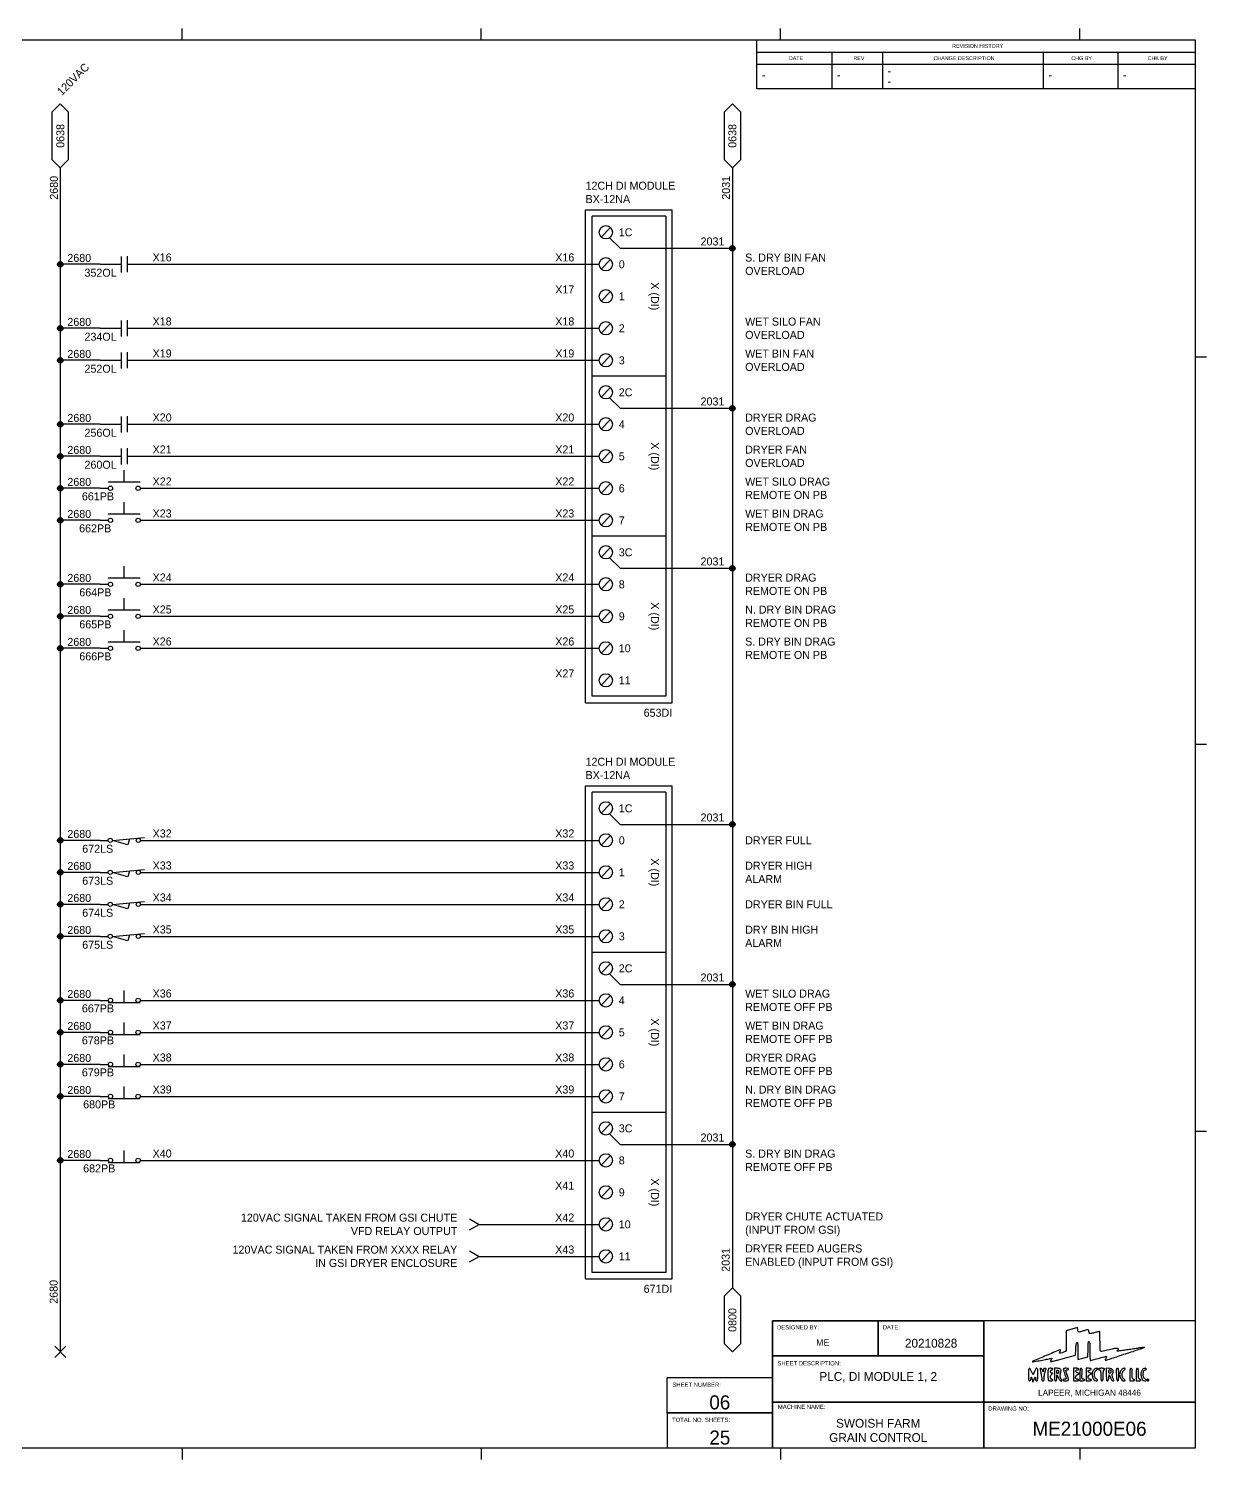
# Model space of a CAD drawing. Header units: inches. Extents: x -0.2 to 34.2, y -0.2 to 22.2.
# Drawn here: x 15.75 to 34.16, y -0.18 to 22.18 of the extents above; entities that cross this region are included whole.
import ezdxf
from ezdxf.enums import TextEntityAlignment as Align

# ---------------------------------------------------------------- set-up
doc = ezdxf.new("R2010")
doc.units = ezdxf.units.IN
doc.header["$MEASUREMENT"] = 0
for name, color, linetype in [('ATTRIBUTE', 3, 'Continuous'), ('ATTRIBUTES', 1, 'Continuous'), ('GRAPHIC', 2, 'Continuous'), ('TITLE BLOCK', 8, 'Continuous')]:
    doc.layers.add(name, color=color, linetype=linetype)
doc.styles.add('Text Style48', font='arial.ttf')
doc.styles.add('Title Block', font='arial.ttf')

# ---------------------------------------------------------------- blocks, each defined once
blk = doc.blocks.new('*U16')
for points in [[(32.054, -20.144), (31.965, -20.168), (31.965, -20.327), (31.965, -20.486), (31.923, -20.504, -0.011575), (31.883, -20.519, -0.123232), (31.867, -20.521, -0.429207), (31.861, -20.514, -0.075017), (31.868, -20.496, 0.016852), (31.873, -20.486, 0.025956), (31.876, -20.477, 0.023649), (31.878, -20.469, 0.279589), (31.877, -20.467, 0.284075), (31.868, -20.465, 0.000271), (31.655, -20.556, 0.000261), (31.442, -20.646, 0.53109), (31.441, -20.652, 0.246522), (31.448, -20.654, 0.00061), (31.546, -20.636, 0.004193), (31.64, -20.618, 0.007465), (31.717, -20.601, -0.015975), (31.734, -20.598, -0.282061), (31.739, -20.6, -0.273563), (31.739, -20.605, -0.015249), (31.732, -20.62, 0.017165), (31.727, -20.631, 0.026009), (31.723, -20.64, 0.023795), (31.721, -20.647, 0.264845), (31.722, -20.65, 0.252928), (31.726, -20.651, 0.000628), (31.781, -20.638, 0.003645), (31.845, -20.622, 0.002235), (31.919, -20.603), (32.112, -20.552), (32.115, -20.455, -0.010367), (32.118, -20.412, -0.026178), (32.122, -20.381, -0.031698), (32.127, -20.36, -0.239908), (32.134, -20.352, -0.419857), (32.142, -20.356, -0.045779), (32.146, -20.378, -0.024307), (32.149, -20.416, -0.005069), (32.15, -20.483), (32.15, -20.618), (32.226, -20.596), (32.303, -20.575), (32.307, -20.456, -0.006157), (32.312, -20.343, -0.658537), (32.322, -20.339, -0.186335), (32.333, -20.365, -0.005262), (32.334, -20.485, 0.005914), (32.335, -20.541, 0.009837), (32.337, -20.589, 0.003836), (32.34, -20.629, 0.391449), (32.343, -20.632, 0.061218), (32.35, -20.631, 0.00131), (32.382, -20.623, 0.002999), (32.42, -20.613, 0.002016), (32.463, -20.601, -0.003186), (32.559, -20.576, -0.067949), (32.588, -20.572, -0.478278), (32.595, -20.581, -0.088254), (32.586, -20.603, 0.012281), (32.576, -20.619, 0.091596), (32.573, -20.627, 0.398502), (32.575, -20.63, 0.138134), (32.581, -20.63, -0.003563), (32.594, -20.626, -0.00004), (32.681, -20.598, -0.000124), (32.78, -20.565, -0.000081), (32.896, -20.527, 0.001179), (33.01, -20.49, 0.001986), (33.105, -20.458, 0.000178), (33.19, -20.429, 0.555583), (33.19, -20.428, 0.236023), (33.187, -20.427, 0.000327), (33.126, -20.435, 0.002563), (33.057, -20.446, 0.001565), (32.976, -20.459, -0.003318), (32.894, -20.471, -0.005578), (32.826, -20.48, -0.001265), (32.767, -20.488, -0.449485), (32.764, -20.485, -0.11724), (32.765, -20.481, -0.028143), (32.768, -20.475, -0.027379), (32.773, -20.469, -0.024139), (32.779, -20.463, 0.467866), (32.777, -20.449, 0.180834), (32.756, -20.443, 0.025752), (32.684, -20.455, 0.002782), (32.521, -20.491, -0.190393), (32.506, -20.489, -0.219476), (32.497, -20.476, -0.042404), (32.494, -20.444, -0.002122), (32.494, -20.337, 0.001799), (32.493, -20.276, 0.003005), (32.493, -20.224, 0.000364), (32.492, -20.179, 0.422075), (32.491, -20.178, 0.051145), (32.488, -20.178, 0.000352), (32.469, -20.183, 0.00137), (32.446, -20.189, 0.000875), (32.42, -20.196, -0.007336), (32.36, -20.211, -0.089549), (32.337, -20.212, -0.269745), (32.326, -20.204, -0.098452), (32.322, -20.184, 0.096414), (32.318, -20.163, 0.269666), (32.307, -20.155, 0.097854), (32.284, -20.156, 0.009273), (32.231, -20.171, -0.006091), (32.178, -20.187, -0.11754), (32.161, -20.187, -0.279731), (32.152, -20.179, -0.043108), (32.147, -20.155), (32.144, -20.12)], [(31.376, -20.853, 0.007316), (31.376, -20.903, 0.03703), (31.379, -20.931, 0.08138), (31.385, -20.946, 0.273713), (31.393, -20.951, 0.168316), (31.4, -20.949, 0.08124), (31.407, -20.942, 0.064959), (31.412, -20.931, 0.046944), (31.415, -20.918, -0.004779), (31.419, -20.895, -0.516008), (31.421, -20.894, -0.198593), (31.424, -20.897, -0.002061), (31.433, -20.927), (31.446, -20.97), (31.465, -20.927, -0.002235), (31.478, -20.897, -0.18041), (31.482, -20.894, -0.528171), (31.484, -20.895, -0.006158), (31.485, -20.918, 0.041084), (31.487, -20.932, 0.082191), (31.491, -20.943, 0.115162), (31.497, -20.949, 0.148642), (31.505, -20.951, 0.258593), (31.514, -20.946, 0.093584), (31.519, -20.932, 0.039364), (31.522, -20.905, 0.006994), (31.523, -20.853, 0.013793), (31.521, -20.779, 0.202366), (31.51, -20.756, 0.473475), (31.494, -20.759, 0.029852), (31.47, -20.807), (31.448, -20.859), (31.425, -20.807, 0.025807), (31.401, -20.761, 0.482182), (31.387, -20.759, 0.196031), (31.377, -20.78, 0.011101)], [(31.567, -20.819, -0.011228), (31.574, -20.847, -0.010219), (31.579, -20.875, -0.010287), (31.583, -20.9, -0.032245), (31.584, -20.918, 0.039687), (31.586, -20.932, 0.085127), (31.589, -20.943, 0.122098), (31.595, -20.949, 0.146572), (31.603, -20.951, 0.173501), (31.611, -20.948, 0.129272), (31.617, -20.94, 0.071071), (31.62, -20.926, 0.021401), (31.621, -20.904, -0.029143), (31.623, -20.882, -0.015863), (31.627, -20.855, -0.015759), (31.632, -20.828, -0.024047), (31.639, -20.806, 0.006971), (31.65, -20.774, 0.108397), (31.651, -20.762, 0.306008), (31.646, -20.757, 0.065683), (31.633, -20.755, 0.079521), (31.622, -20.757, 0.130985), (31.615, -20.762, 0.118265), (31.61, -20.77, 0.05793), (31.608, -20.783), (31.607, -20.81), (31.594, -20.783, 0.041935), (31.588, -20.772, 0.047128), (31.58, -20.763, 0.052891), (31.572, -20.757, 0.139403), (31.565, -20.755, 0.270303), (31.559, -20.759, 0.136249), (31.557, -20.768, 0.049563), (31.559, -20.786, 0.008812)], [(31.681, -20.795, 0.020019), (31.679, -20.815, 0.008766), (31.679, -20.841, 0.008659), (31.679, -20.868, 0.011456), (31.681, -20.894, 0.012553), (31.684, -20.929, 0.119947), (31.69, -20.943, 0.198295), (31.7, -20.95, 0.045204), (31.721, -20.951, 0.032751), (31.735, -20.951, 0.050337), (31.746, -20.948, 0.065043), (31.754, -20.944, 0.249719), (31.757, -20.939, 0.148195), (31.755, -20.934, 0.098894), (31.751, -20.93, 0.082425), (31.745, -20.928, 0.064853), (31.738, -20.927, -0.299278), (31.724, -20.918, -0.111821), (31.72, -20.894, -0.087579), (31.726, -20.866, -0.134363), (31.741, -20.846, 0.005777), (31.755, -20.835, 0.22845), (31.757, -20.832, 0.395521), (31.755, -20.83, 0.011517), (31.741, -20.829, -0.224035), (31.726, -20.822, -0.153467), (31.72, -20.804, -0.166632), (31.724, -20.787, -0.247969), (31.738, -20.779, 0.064853), (31.745, -20.779, 0.082425), (31.751, -20.776, 0.098894), (31.755, -20.772, 0.148195), (31.757, -20.767, 0.249255), (31.754, -20.762, 0.065248), (31.746, -20.758, 0.050468), (31.735, -20.756, 0.032852), (31.721, -20.755, 0.039619), (31.701, -20.756, 0.15851), (31.691, -20.762, 0.139501), (31.685, -20.773, 0.028245)], [(31.781, -20.853, 0.006994), (31.782, -20.905, 0.039364), (31.785, -20.932, 0.093584), (31.79, -20.946, 0.258593), (31.8, -20.951, 0.171382), (31.808, -20.949, 0.12597), (31.814, -20.941, 0.071752), (31.817, -20.927, 0.023085), (31.819, -20.905), (31.819, -20.859), (31.843, -20.905, 0.029092), (31.854, -20.923, 0.036571), (31.866, -20.938, 0.03977), (31.877, -20.948, 0.167418), (31.886, -20.951, 0.107056), (31.895, -20.95, 0.307114), (31.898, -20.945, 0.098199), (31.895, -20.935, 0.009507), (31.884, -20.912, -0.028488), (31.874, -20.89, -0.074064), (31.87, -20.872, -0.074591), (31.872, -20.855, -0.029202), (31.879, -20.832, 0.067378), (31.886, -20.797, 0.179306), (31.879, -20.774, 0.173835), (31.859, -20.759, 0.062714), (31.823, -20.755), (31.781, -20.755)], [(31.849, -20.81, -0.063462), (31.848, -20.819, -0.063483), (31.844, -20.828, -0.069477), (31.839, -20.834, -0.116646), (31.833, -20.838, -0.186684), (31.827, -20.838, -0.16323), (31.822, -20.833, -0.092267), (31.819, -20.824, -0.034783), (31.818, -20.81, -0.034783), (31.819, -20.797, -0.092267), (31.822, -20.787, -0.16323), (31.827, -20.783, -0.186684), (31.833, -20.783, -0.116646), (31.839, -20.786, -0.069477), (31.844, -20.793, -0.063483), (31.848, -20.801, -0.063462)], [(31.924, -20.764, 0.185345), (31.923, -20.771, 0.012116), (31.927, -20.791, 0.016298), (31.933, -20.814, 0.011366), (31.942, -20.841, -0.004936), (31.961, -20.896, -0.082876), (31.964, -20.915, -0.305016), (31.958, -20.924, -0.093948), (31.941, -20.927, 0.048028), (31.931, -20.928, 0.068025), (31.923, -20.93, 0.088204), (31.918, -20.934, 0.191087), (31.916, -20.939, 0.277684), (31.919, -20.944, 0.052312), (31.929, -20.948, 0.042582), (31.943, -20.951, 0.027026), (31.959, -20.951, 0.060806), (31.989, -20.948, 0.293992), (32, -20.936, 0.120504), (31.999, -20.912, 0.008947), (31.978, -20.849, -0.003873), (31.963, -20.803, -0.079133), (31.961, -20.788, -0.31512), (31.965, -20.782, -0.087652), (31.978, -20.779, 0.04941), (31.988, -20.779, 0.069405), (31.995, -20.776, 0.089576), (32, -20.772, 0.186826), (32.002, -20.767, 0.359992), (31.995, -20.758, 0.038107), (31.966, -20.755, 0.037892), (31.937, -20.756, 0.229395)], [(32.082, -20.853), (32.082, -20.951), (32.122, -20.951, 0.029145), (32.137, -20.951, 0.045523), (32.15, -20.948, 0.057272), (32.159, -20.944, 0.26699), (32.162, -20.939, 0.191087), (32.16, -20.934, 0.088204), (32.155, -20.93, 0.068025), (32.147, -20.928, 0.048028), (32.137, -20.927, -0.22988), (32.119, -20.918, -0.177271), (32.112, -20.897, -0.131929), (32.12, -20.87, -0.130712), (32.14, -20.852), (32.167, -20.837), (32.14, -20.827, -0.104724), (32.121, -20.815, -0.188258), (32.113, -20.799, -0.257133), (32.12, -20.785, -0.155961), (32.137, -20.779, 0.048028), (32.147, -20.779, 0.068025), (32.155, -20.776, 0.088204), (32.16, -20.772, 0.191087), (32.162, -20.767, 0.266956), (32.159, -20.762, 0.057262), (32.15, -20.758, 0.04552), (32.137, -20.756, 0.029145), (32.122, -20.755), (32.082, -20.755)], [(32.18, -20.853), (32.18, -20.951), (32.213, -20.951, 0.034237), (32.227, -20.951, 0.039166), (32.239, -20.948, 0.042873), (32.249, -20.944, 0.138974), (32.254, -20.939, 0.21303), (32.255, -20.935, 0.177792), (32.252, -20.93, 0.099774), (32.245, -20.928, 0.045834), (32.235, -20.927, -0.117317), (32.221, -20.923, -0.215978), (32.214, -20.914, -0.069512), (32.211, -20.894, -0.005651), (32.213, -20.841, 0.00763), (32.215, -20.795, 0.04558), (32.213, -20.772, 0.116497), (32.208, -20.759, 0.240237), (32.199, -20.755, 0.258373), (32.19, -20.76, 0.093426), (32.184, -20.774, 0.039346), (32.181, -20.802, 0.006998)], [(32.279, -20.853), (32.279, -20.951), (32.319, -20.951, 0.029145), (32.334, -20.951, 0.045523), (32.347, -20.948, 0.057272), (32.356, -20.944, 0.26699), (32.359, -20.939, 0.191087), (32.357, -20.934, 0.088204), (32.351, -20.93, 0.068025), (32.343, -20.928, 0.048028), (32.334, -20.927, -0.22988), (32.316, -20.918, -0.177271), (32.309, -20.897, -0.131929), (32.317, -20.87, -0.130712), (32.337, -20.852), (32.364, -20.837), (32.337, -20.827, -0.073774), (32.317, -20.817, -0.21909), (32.31, -20.804, -0.256412), (32.316, -20.791, -0.092814), (32.334, -20.783, 0.062734), (32.355, -20.775, 0.412254), (32.357, -20.765, 0.231771), (32.346, -20.757, 0.040045), (32.319, -20.755), (32.279, -20.755)], [(32.395, -20.779, 0.157965), (32.373, -20.824, 0.093693), (32.375, -20.883, 0.104867), (32.397, -20.933, 0.238867), (32.433, -20.951, 0.067597), (32.45, -20.949, 0.342889), (32.456, -20.942, 0.213846), (32.451, -20.931, 0.037361), (32.432, -20.917, -0.080305), (32.421, -20.907, -0.081907), (32.413, -20.894, -0.063489), (32.409, -20.877, -0.027883), (32.408, -20.853, -0.027883), (32.409, -20.829, -0.063489), (32.413, -20.812, -0.081907), (32.421, -20.799, -0.080305), (32.432, -20.789, 0.025323), (32.442, -20.782, 0.03201), (32.45, -20.775, 0.033519), (32.455, -20.769, 0.163755), (32.457, -20.764, 0.339728), (32.451, -20.756, 0.126675), (32.435, -20.756, 0.075222), (32.414, -20.765, 0.060543)], [(32.469, -20.767, 0.148195), (32.471, -20.772, 0.098894), (32.475, -20.776, 0.082425), (32.481, -20.779, 0.064853), (32.488, -20.779, -0.241448), (32.497, -20.784, -0.103378), (32.502, -20.797, -0.044348), (32.505, -20.821, -0.008455), (32.506, -20.865, 0.008455), (32.507, -20.91, 0.044348), (32.51, -20.934, 0.103378), (32.515, -20.947, 0.241448), (32.524, -20.951, 0.241448), (32.533, -20.947, 0.103378), (32.539, -20.934, 0.044348), (32.542, -20.91, 0.008455), (32.543, -20.865, -0.01259), (32.544, -20.832, -0.022889), (32.546, -20.804, -0.020168), (32.55, -20.783, -0.350432), (32.555, -20.779, 0.099038), (32.56, -20.779, 0.097945), (32.564, -20.776, 0.097945), (32.566, -20.772, 0.099038), (32.567, -20.767, 0.295869), (32.564, -20.762, 0.04382), (32.553, -20.758, 0.037669), (32.537, -20.756, 0.023598), (32.518, -20.755, 0.023598), (32.499, -20.756, 0.037669), (32.484, -20.758, 0.04382), (32.472, -20.762, 0.295869)], [(32.592, -20.852, 0.00721), (32.593, -20.903, 0.036993), (32.596, -20.931, 0.081942), (32.601, -20.946, 0.273266), (32.61, -20.951, 0.189289), (32.618, -20.948, 0.095755), (32.624, -20.94, 0.061849), (32.629, -20.925, 0.026537), (32.631, -20.905), (32.635, -20.859), (32.659, -20.905, 0.032145), (32.682, -20.944, 0.245611), (32.7, -20.953, 0.484084), (32.708, -20.943, 0.042423), (32.696, -20.906, -0.020374), (32.687, -20.881, -0.065919), (32.684, -20.863, -0.085082), (32.685, -20.848, -0.050766), (32.692, -20.831, 0.105404), (32.7, -20.803, 0.180604), (32.694, -20.781, 0.147367), (32.672, -20.765, 0.064415), (32.637, -20.757), (32.592, -20.753)], [(32.664, -20.807, -0.041303), (32.661, -20.818, -0.056112), (32.657, -20.827, -0.069458), (32.652, -20.833, -0.193098), (32.647, -20.835, -0.193098), (32.642, -20.833, -0.069458), (32.637, -20.827, -0.056112), (32.633, -20.818, -0.041303), (32.631, -20.807, -0.04615), (32.63, -20.795, -0.12236), (32.633, -20.786, -0.161672), (32.639, -20.781, -0.100145), (32.647, -20.779, -0.100145), (32.656, -20.781, -0.161672), (32.662, -20.786, -0.12236), (32.664, -20.795, -0.04615)], [(32.75, -20.853, 0.008462), (32.752, -20.9, 0.032832), (32.756, -20.929, 0.057973), (32.762, -20.946, 0.291159), (32.77, -20.951, 0.293716), (32.778, -20.946, 0.065472), (32.783, -20.93, 0.03385), (32.786, -20.902, 0.007802), (32.787, -20.853, 0.006304), (32.786, -20.799, 0.045192), (32.783, -20.773, 0.124489), (32.777, -20.76, 0.220503), (32.766, -20.755, 0.218721), (32.756, -20.76, 0.136927), (32.75, -20.772, 0.046094), (32.748, -20.798, 0.005761)], [(32.843, -20.764, 0.094659), (32.828, -20.779, 0.041125), (32.814, -20.803, 0.040818), (32.804, -20.829, 0.069353), (32.801, -20.853, 0.081353), (32.806, -20.885, 0.058894), (32.822, -20.918, 0.062991), (32.842, -20.943, 0.192104), (32.863, -20.951, 0.039041), (32.881, -20.95, 0.371636), (32.885, -20.945, 0.182794), (32.882, -20.935, 0.013412), (32.862, -20.915, -0.061571), (32.853, -20.902, -0.039751), (32.845, -20.886, -0.039427), (32.84, -20.869, -0.055778), (32.838, -20.853, -0.055778), (32.84, -20.837, -0.039427), (32.845, -20.82, -0.039751), (32.853, -20.804, -0.061571), (32.862, -20.792, 0.01161), (32.872, -20.782, 0.016057), (32.88, -20.773, 0.012597), (32.886, -20.765, 0.157369), (32.887, -20.761, 0.356709), (32.883, -20.756, 0.068557), (32.871, -20.755, 0.056583), (32.855, -20.758, 0.072396)], [(32.961, -20.853), (32.961, -20.951), (32.997, -20.951, 0.031626), (33.012, -20.951, 0.048861), (33.023, -20.948, 0.06271), (33.032, -20.944, 0.254951), (33.034, -20.939, 0.148195), (33.033, -20.934, 0.098894), (33.029, -20.93, 0.082425), (33.023, -20.928, 0.064853), (33.016, -20.927, -0.241448), (33.007, -20.922, -0.103378), (33.001, -20.909, -0.044348), (32.998, -20.885, -0.008455), (32.997, -20.841, 0.008455), (32.997, -20.796, 0.044348), (32.994, -20.772, 0.103378), (32.988, -20.76, 0.241448), (32.979, -20.755, 0.258593), (32.97, -20.76, 0.093584), (32.964, -20.774, 0.039364), (32.961, -20.802, 0.006994)], [(33.059, -20.853), (33.059, -20.951), (33.096, -20.951, 0.031626), (33.11, -20.951, 0.048861), (33.122, -20.948, 0.06271), (33.13, -20.944, 0.254951), (33.133, -20.939, 0.148195), (33.131, -20.934, 0.098894), (33.127, -20.93, 0.082425), (33.121, -20.928, 0.064853), (33.114, -20.927, -0.241448), (33.105, -20.922, -0.103378), (33.099, -20.909, -0.044348), (33.096, -20.885, -0.008455), (33.096, -20.841, 0.008455), (33.095, -20.796, 0.044348), (33.092, -20.772, 0.103378), (33.086, -20.76, 0.241448), (33.077, -20.755, 0.258593), (33.068, -20.76, 0.093584), (33.063, -20.774, 0.039364), (33.06, -20.802, 0.006994)], [(33.152, -20.782, 0.126643), (33.134, -20.83, 0.08921), (33.138, -20.888, 0.103093), (33.16, -20.935, 0.231798), (33.195, -20.951, 0.067597), (33.212, -20.949, 0.342889), (33.218, -20.942, 0.213846), (33.213, -20.931, 0.037361), (33.194, -20.917, -0.194574), (33.173, -20.889, -0.074599), (33.169, -20.84, -0.083057), (33.179, -20.795, -0.305325), (33.201, -20.779, 0.070083), (33.208, -20.779, 0.085896), (33.214, -20.776, 0.100138), (33.217, -20.772, 0.138107), (33.219, -20.767, 0.324907), (33.211, -20.757, 0.134586), (33.192, -20.756, 0.087499), (33.169, -20.765, 0.097748)], [(33.231, -20.939, 0.099038), (33.232, -20.944, 0.097945), (33.234, -20.948, 0.097945), (33.238, -20.951, 0.099038), (33.243, -20.951, 0.099038), (33.248, -20.951, 0.097945), (33.252, -20.948, 0.097945), (33.255, -20.944, 0.099038), (33.255, -20.939, 0.099038), (33.255, -20.934, 0.097945), (33.252, -20.93, 0.097945), (33.248, -20.928, 0.099038), (33.243, -20.927, 0.099038), (33.238, -20.928, 0.097945), (33.234, -20.93, 0.097945), (33.232, -20.934, 0.099038)]]:
    blk.add_lwpolyline(points, format="xyb", close=True)
at = {"layer": 'TITLE BLOCK'}
for p, q in [((0, 0), (33.98, 0)), ((18.152, 0), (18.152, 0.176)), ((22.827, 0), (22.827, 0.176)), ((27.131, -0.763), (27.131, 0)), ((27.503, 0), (27.503, 0.176)), ((32.178, 0), (32.178, 0.176)), ((33.98, 0), (33.98, -22.002)), ((27.131, -0.19), (28.303, -0.19)), ((27.136, 0), (33.98, 0)), ((28.303, -0.19), (28.303, -0.38)), ((28.303, -0.19), (29.095, -0.19)), ((28.303, -0.19), (28.303, -0.38)), ((29.095, -0.19), (29.095, -0.38)), ((29.095, -0.19), (31.608, -0.19)), ((29.095, -0.19), (29.095, -0.38)), ((31.608, -0.19), (31.608, -0.38)), ((31.608, -0.19), (32.77, -0.19)), ((31.608, -0.19), (31.608, -0.38)), ((32.77, -0.19), (32.77, -0.38)), ((32.77, -0.19), (33.98, -0.19)), ((32.77, -0.19), (32.77, -0.38)), ((33.98, 0), (33.98, -0.763)), ((27.131, -0.38), (28.303, -0.38)), ((28.303, -0.38), (28.303, -0.763)), ((28.303, -0.38), (29.095, -0.38)), ((28.303, -0.38), (28.303, -0.763)), ((29.095, -0.38), (29.095, -0.763)), ((29.095, -0.38), (31.608, -0.38)), ((29.095, -0.38), (29.095, -0.763)), ((31.608, -0.38), (31.608, -0.763)), ((31.608, -0.38), (32.77, -0.38)), ((31.608, -0.38), (31.608, -0.763)), ((32.77, -0.38), (32.77, -0.763)), ((32.77, -0.38), (33.98, -0.38)), ((32.77, -0.38), (32.77, -0.763)), ((33.98, -0.763), (27.131, -0.763)), ((33.98, -4.951), (34.156, -4.951)), ((33.98, -11.001), (34.156, -11.001)), ((33.98, -17.052), (34.156, -17.052)), ((33.98, -20.012), (30.68, -20.012)), ((27.379, -20.902), (25.729, -20.902)), ((25.729, -21.452), (25.729, -20.902)), ((25.729, -21.452), (25.729, -22.002)), ((33.98, -22.002), (0, -22.002)), ((18.152, -22.002), (18.152, -22.178)), ((22.827, -22.002), (22.827, -22.178)), ((27.503, -22.002), (27.503, -22.178)), ((32.178, -22.002), (32.178, -22.178))]:
    blk.add_line(p, q, dxfattribs=at)
at = {"layer": 'TITLE BLOCK', "linetype": 'Continuous', "lineweight": 35}
for p, q in [((27.379, -22.002), (27.379, -20.012)), ((27.379, -20.012), (30.68, -20.012)), ((29.029, -20.012), (29.029, -20.562)), ((30.68, -22.002), (30.68, -20.012)), ((27.379, -20.562), (30.68, -20.562)), ((25.729, -21.452), (27.379, -21.452)), ((27.379, -21.282), (30.68, -21.282)), ((30.68, -21.282), (33.98, -21.282))]:
    blk.add_line(p, q, dxfattribs=at)
blk.add_text('LAPEER, MICHIGAN 48446', height=0.09563).set_placement((32.33, -21.136), align=Align.MIDDLE_CENTER)
at = {"layer": 'ATTRIBUTE'}
for p in [(27.212, -0.61), (28.384, -0.61), (29.176, -0.546), (29.176, -0.71), (31.689, -0.61), (32.851, -0.61)]:
    blk.add_text('-', height=0.125, dxfattribs=at).set_placement(p)
blk.add_text('ME', height=0.1031, dxfattribs=at).set_placement((28.162, -20.352), align=Align.MIDDLE_CENTER)
for tag, height, p in [('DESDATE', 0.138, (29.855, -20.363)), ('DESCRIPTION1', 0.138, (29.029, -20.894)), ('SHEET', 0.22, (26.554, -21.287)), ('DESCRIPTION2', 0.138, (29.029, -21.117)), ('MACHNAME1', 0.138, (29.029, -21.614)), ('DRAWINGNUM', 0.22, (32.33, -21.7)), ('MACHNAME2', 0.138, (29.029, -21.837))]:
    blk.add_attdef(tag, text='', height=height, dxfattribs=at).set_placement(p, align=Align.MIDDLE)
blk.add_attdef('TOTAL', text='', height=0.22, dxfattribs=at).set_placement((26.554, -21.837), align=Align.MIDDLE_CENTER)
at = {"layer": 'TITLE BLOCK'}
for s, insert, char_height, attachment_point, style in [('REVISION HISTORY', (30.185, -0.126), 0.06, 7, 'Text Style48'), ('DATE', (27.632, -0.315), 0.06, 7, 'Text Style48'), ('REV', (28.641, -0.315), 0.06, 7, 'Text Style48'), ('CHANGE DESCRIPTION', (29.892, -0.316), 0.06, 7, 'Text Style48'), ('CHG BY', (32.046, -0.316), 0.06, 7, 'Text Style48'), ('CHK BY', (33.237, -0.316), 0.06, 7, 'Text Style48'), ('DESIGNED BY:', (27.448, -20.081), 0.06601, 1, 'Title Block'), ('DATE:', (29.098, -20.081), 0.066, 1, 'Title Block'), ('SHEET DESCRIPTION:', (27.454, -20.643), 0.06601, 1, 'Title Block'), ('SHEET NUMBER:', (25.813, -20.978), 0.06601, 1, 'Title Block'), ('MACHINE NAME:', (27.461, -21.324), 0.06601, 1, 'Title Block'), ('TOTAL NO. SHEETS:', (25.808, -21.528), 0.06601, 1, 'Title Block')]:
    blk.add_mtext(s, dxfattribs=dict(at, insert=insert, char_height=char_height, attachment_point=attachment_point, style=style))
at = {"layer": 'TITLE BLOCK', "insert": (30.748, -21.351), "char_height": 0.06601, "width": 0.63532, "attachment_point": 1, "style": 'Title Block'}
blk.add_mtext('DRAWING NO:', dxfattribs=at)
blk = doc.blocks.new('New Hex Ref')
at = {"color": 4}
for p, q in [((0, 0), (0.125, 0.125)), ((0.125, -0.125), (0, 0)), ((0.125, 0.125), (0.875, 0.125)), ((0.875, 0.125), (1, 0)), ((1, 0), (0.875, -0.125)), ((0.875, -0.125), (0.125, -0.125))]:
    blk.add_line(p, q, dxfattribs=at)
blk.add_attdef('LNXXXX', text='', height=0.125, dxfattribs=at).set_placement((0.5, 0), align=Align.MIDDLE_CENTER)
blk = doc.blocks.new('DI_MODULE_BX-12NA')
at = {"color": 2}
for p, q in [((-0.213, 0.351), (1.14, 0.351)), ((-0.213, -7.351), (-0.213, 0.351)), ((-0.111, -2.25), (-0.111, 0.25)), ((1.039, 0.25), (-0.111, 0.25)), ((1.039, 0.25), (1.039, -2.25)), ((1.141, -7.351), (1.14, 0.351)), ((1.039, -2.25), (-0.111, -2.25)), ((-0.111, -4.75), (-0.111, -2.25)), ((1.039, -2.25), (1.039, -4.75)), ((1.039, -4.75), (-0.111, -4.75)), ((-0.111, -7.25), (-0.111, -4.75)), ((1.039, -4.75), (1.039, -7.25)), ((-0.213, -7.351), (1.141, -7.351)), ((1.039, -7.25), (-0.111, -7.25))]:
    blk.add_line(p, q, dxfattribs=at)
at = {"layer": 'GRAPHIC'}
for p, q in [((0.178, 0.074), (0.03, -0.074)), ((0.178, -0.426), (0.03, -0.574)), ((0.178, -0.926), (0.03, -1.074)), ((0.178, -1.426), (0.03, -1.574)), ((0.178, -1.926), (0.03, -2.074)), ((0.178, -2.426), (0.03, -2.574)), ((0.178, -2.926), (0.03, -3.074)), ((0.178, -3.426), (0.03, -3.574)), ((0.178, -3.926), (0.03, -4.074)), ((0.178, -4.426), (0.03, -4.574)), ((0.178, -4.926), (0.03, -5.074)), ((0.178, -5.426), (0.03, -5.574)), ((0.178, -5.926), (0.03, -6.074)), ((0.178, -6.426), (0.03, -6.574)), ((0.178, -6.926), (0.03, -7.074))]:
    blk.add_line(p, q, dxfattribs=at)
for centre in [(0.104, 0), (0.104, -0.5), (0.104, -1), (0.104, -1.5), (0.104, -2), (0.104, -2.5), (0.104, -3), (0.104, -3.5), (0.104, -4), (0.104, -4.5), (0.104, -5), (0.104, -5.5), (0.104, -6), (0.104, -6.5), (0.104, -7)]:
    blk.add_circle(centre, 0.104, dxfattribs=at)
at = {"color": 1, "insert": (-0.213, 0.457), "char_height": 0.125, "width": 1.90424, "attachment_point": 7}
blk.add_mtext('12CH DI MODULE\\PBX-12NA', dxfattribs=at)
at = {"color": 1}
blk.add_attdef('REF', text='', height=0.125, dxfattribs=at).set_placement((1.141, -7.507), align=Align.MIDDLE_RIGHT)
at = {"layer": 'ATTRIBUTES'}
for s, p in [('1C', (0.306, 0)), ('0', (0.306, -0.5)), ('1', (0.306, -1)), ('2', (0.306, -1.5)), ('3', (0.306, -2)), ('2C', (0.306, -2.5)), ('4', (0.306, -3)), ('5', (0.306, -3.5)), ('6', (0.306, -4)), ('7', (0.306, -4.5)), ('3C', (0.306, -5)), ('8', (0.306, -5.5)), ('9', (0.306, -6)), ('10', (0.306, -6.5)), ('11', (0.306, -7))]:
    blk.add_text(s, height=0.125, dxfattribs=at).set_placement(p, align=Align.MIDDLE_LEFT)
for p in [(0.87, -1), (0.87, -3.5), (0.87, -6)]:
    blk.add_text('X (DI)', height=0.125, rotation=270, dxfattribs=at).set_placement(p, align=Align.MIDDLE_CENTER)
blk = doc.blocks.new('WIRE NODE')
h = blk.add_hatch(color=256)
edge = h.paths.add_edge_path()
edge.add_arc((0, 0), 0.0428, 0, 360)
blk.add_circle((0, 0), 0.0428)
blk = doc.blocks.new('*U32')
at = {"layer": 'GRAPHIC'}
for p, q in [((0, 0), (0.326, 0)), ((0.326, 0.124), (0.326, -0.126)), ((0.42, 0.125), (0.42, -0.125)), ((0.42, 0), (0.75, 0))]:
    blk.add_line(p, q, dxfattribs=at)
at = {"layer": 'ATTRIBUTES'}
for tag, p in [('PIN1', (0.091, 0.017)), ('PIN2', (0.45, 0.017))]:
    blk.add_attdef(tag, p, '', height=0.125, dxfattribs=at)
blk.add_attdef('DESCRIPTOR', text='', height=0.125, dxfattribs=at).set_placement((0.255, -0.194), align=Align.RIGHT)
blk = doc.blocks.new('*U35')
at = {"layer": 'GRAPHIC'}
for p, q in [((0, 0), (0.123, 0)), ((0.19, 0), (0.689, 0.042)), ((0.431, -0.069), (0.19, 0)), ((0.458, 0.022), (0.431, -0.069)), ((0.627, 0), (0.75, 0))]:
    blk.add_line(p, q, dxfattribs=at)
for centre in [(0.156, 0), (0.594, 0)]:
    blk.add_circle(centre, 0.0336, dxfattribs=at)
at = {"color": 1}
blk.add_attdef('DEVICE_NUMBER', text='', height=0.125, dxfattribs=at).set_placement((0.201, -0.194), align=Align.RIGHT)
blk = doc.blocks.new('*U41')
at = {"layer": 'GRAPHIC'}
for p, q in [((0.375, 0.097), (0.375, 0.283)), ((0, 0), (0.125, 0)), ((0.625, 0.097), (0.125, 0.097)), ((0.625, 0), (0.75, 0))]:
    blk.add_line(p, q, dxfattribs=at)
for centre in [(0.159, 0), (0.591, 0)]:
    blk.add_circle(centre, 0.0336, dxfattribs=at)
at = {"layer": 'ATTRIBUTES'}
for tag, p in [('DESC1', (0.563, 0.437)), ('DESC2', (0.563, 0.261)), ('REF', (0.675, -0.188))]:
    blk.add_attdef(tag, p, '', height=0.125, dxfattribs=at)
blk = doc.blocks.new('*U39')
at = {"layer": 'GRAPHIC'}
for p, q in [((0, 0), (0.125, 0)), ((0.375, -0.034), (0.375, 0.156)), ((0.625, 0), (0.75, 0)), ((0.125, -0.034), (0.625, -0.034))]:
    blk.add_line(p, q, dxfattribs=at)
for centre in [(0.159, 0), (0.591, 0)]:
    blk.add_circle(centre, 0.0336, dxfattribs=at)

msp = doc.modelspace()

# ---------------------------------------------------------------- linework, layer by layer
for p, q in [((16.25, 20.002), (16.25, 1.502)), ((26.75, 20.002), (26.75, 2.502)), ((24.831, 18.909), (24.998, 18.746)), ((24.998, 18.746), (26.75, 18.746)), ((16.875, 18.496), (16.25, 18.496)), ((17.625, 18.496), (24.669, 18.496)), ((16.875, 17.496), (16.25, 17.496)), ((17.625, 17.496), (24.669, 17.496)), ((16.875, 16.996), (16.25, 16.996)), ((17.625, 16.996), (24.669, 16.996)), ((24.831, 16.409), (24.998, 16.246)), ((24.998, 16.246), (26.75, 16.246)), ((16.875, 15.996), (16.25, 15.996)), ((17.625, 15.996), (24.669, 15.996)), ((16.875, 15.496), (16.25, 15.496)), ((17.625, 15.496), (24.669, 15.496)), ((16.875, 14.996), (16.25, 14.996)), ((17.625, 14.996), (24.669, 14.996)), ((16.875, 14.496), (16.25, 14.496)), ((17.625, 14.496), (24.669, 14.496)), ((24.831, 13.909), (24.998, 13.746)), ((24.998, 13.746), (26.75, 13.746)), ((16.875, 13.496), (16.25, 13.496)), ((17.625, 13.496), (24.669, 13.496)), ((16.875, 12.996), (16.25, 12.996)), ((17.625, 12.996), (24.669, 12.996)), ((16.875, 12.496), (16.25, 12.496)), ((17.625, 12.496), (24.669, 12.496)), ((24.831, 9.909), (24.998, 9.746)), ((24.998, 9.746), (26.75, 9.746)), ((16.875, 9.496), (16.25, 9.496)), ((17.625, 9.496), (24.669, 9.496)), ((16.875, 8.996), (16.25, 8.996)), ((17.625, 8.996), (24.669, 8.996)), ((16.875, 8.496), (16.25, 8.496)), ((17.625, 8.496), (24.669, 8.496)), ((16.875, 7.996), (16.25, 7.996)), ((17.625, 7.996), (24.669, 7.996)), ((24.831, 7.409), (24.998, 7.246)), ((24.998, 7.246), (26.75, 7.246)), ((16.875, 6.996), (16.25, 6.996)), ((17.625, 6.996), (24.669, 6.996)), ((16.875, 6.496), (16.25, 6.496)), ((17.625, 6.496), (24.669, 6.496)), ((16.875, 5.996), (16.25, 5.996)), ((17.625, 5.996), (24.669, 5.996)), ((16.875, 5.496), (16.25, 5.496)), ((17.625, 5.496), (24.669, 5.496)), ((24.831, 4.909), (24.998, 4.746)), ((24.998, 4.746), (26.75, 4.746)), ((16.875, 4.496), (16.25, 4.496)), ((17.625, 4.496), (24.669, 4.496)), ((22.642, 3.584), (22.796, 3.496)), ((22.642, 3.408), (22.796, 3.496)), ((22.796, 3.496), (24.669, 3.496)), ((22.642, 3.084), (22.796, 2.996)), ((22.642, 2.908), (22.796, 2.996)), ((22.796, 2.996), (24.669, 2.996)), ((16.162, 1.414), (16.338, 1.591)), ((16.338, 1.414), (16.162, 1.591))]:
    msp.add_line(p, q)

# ---------------------------------------------------------------- block references
ref = msp.add_blockref('*U16', (0, 22.002))
ref.add_attrib('DRAWINGNUM', 'ME21000E06', dxfattribs={"layer": 'ATTRIBUTE', "height": 0.22}).set_placement((32.33, 0.303), align=Align.MIDDLE)
ref.add_attrib('SHEET', '06', dxfattribs={"layer": 'ATTRIBUTE', "height": 0.22}).set_placement((26.554, 0.715), align=Align.MIDDLE)
ref.add_attrib('TOTAL', '25', dxfattribs={"layer": 'ATTRIBUTE', "height": 0.22}).set_placement((26.554, 0.165), align=Align.MIDDLE_CENTER)
ref.add_attrib('DESCRIPTION1', 'PLC, DI MODULE 1, 2', dxfattribs={"layer": 'ATTRIBUTE', "height": 0.13751}).set_placement((29.029, 1.108), align=Align.MIDDLE)
ref.add_attrib('MACHNAME1', 'SWOISH FARM', dxfattribs={"layer": 'ATTRIBUTE', "height": 0.13751}).set_placement((29.029, 0.388), align=Align.MIDDLE)
ref.add_attrib('MACHNAME2', 'GRAIN CONTROL', dxfattribs={"layer": 'ATTRIBUTE', "height": 0.13751}).set_placement((29.029, 0.165), align=Align.MIDDLE)
ref.add_attrib('DESDATE', '20210828', dxfattribs={"layer": 'ATTRIBUTE', "height": 0.1375}).set_placement((29.855, 1.639), align=Align.MIDDLE)
at = {"rotation": 90}
for p, values in [((16.25, 20.002), {'LNXXXX': '0638'}), ((26.75, 20.002), {'LNXXXX': '0638'}), ((26.75, 1.502), {'LNXXXX': '0800'})]:
    msp.add_blockref('New Hex Ref', p, dxfattribs=at).add_auto_attribs(values)
for name, p, values in [('DI_MODULE_BX-12NA', (24.669, 18.996), {'REF': '653DI'}), ('DI_MODULE_BX-12NA', (24.669, 9.996), {'REF': '671DI'}), ('*U35', (16.875, 9.496), {'DEVICE_NUMBER': '672LS'}), ('*U35', (16.875, 8.996), {'DEVICE_NUMBER': '673LS'}), ('*U35', (16.875, 8.496), {'DEVICE_NUMBER': '674LS'}), ('*U35', (16.875, 7.996), {'DEVICE_NUMBER': '675LS'})]:
    msp.add_blockref(name, p).add_auto_attribs(values)
for p in [(26.75, 18.746), (16.25, 18.496), (16.25, 17.496), (16.25, 16.996), (26.75, 16.246), (16.25, 15.996), (16.25, 15.496), (16.25, 14.996), (16.25, 14.496), (26.75, 13.746), (16.25, 13.496), (16.25, 12.996), (16.25, 12.496), (26.75, 9.746), (16.25, 9.496), (16.25, 8.996), (16.25, 8.496), (16.25, 7.996), (26.75, 7.246), (16.25, 6.996), (16.25, 6.496), (16.25, 5.996), (16.25, 5.496), (26.75, 4.746), (16.25, 4.496)]:
    msp.add_blockref('WIRE NODE', p)
ref = msp.add_blockref('*U32', (16.875, 18.496))
ref.add_attrib('DESCRIPTOR', '352OL', dxfattribs={"layer": 'ATTRIBUTES', "height": 0.125}).set_placement((17.13, 18.302), align=Align.RIGHT)
ref = msp.add_blockref('*U32', (16.875, 17.496))
ref.add_attrib('DESCRIPTOR', '234OL', dxfattribs={"layer": 'ATTRIBUTES', "height": 0.125}).set_placement((17.13, 17.302), align=Align.RIGHT)
ref = msp.add_blockref('*U32', (16.875, 16.996))
ref.add_attrib('DESCRIPTOR', '252OL', dxfattribs={"layer": 'ATTRIBUTES', "height": 0.125}).set_placement((17.13, 16.802), align=Align.RIGHT)
ref = msp.add_blockref('*U32', (16.875, 15.996))
ref.add_attrib('DESCRIPTOR', '256OL', dxfattribs={"layer": 'ATTRIBUTES', "height": 0.125}).set_placement((17.13, 15.802), align=Align.RIGHT)
ref = msp.add_blockref('*U32', (16.875, 15.496))
ref.add_attrib('DESCRIPTOR', '260OL', dxfattribs={"layer": 'ATTRIBUTES', "height": 0.125}).set_placement((17.13, 15.302), align=Align.RIGHT)
ref = msp.add_blockref('*U41', (16.875, 14.996))
ref.add_attrib('REF', '661PB', (16.587, 14.808), dxfattribs={"layer": 'ATTRIBUTES', "height": 0.125})
ref = msp.add_blockref('*U41', (16.875, 14.496))
ref.add_attrib('REF', '662PB', (16.544, 14.308), dxfattribs={"layer": 'ATTRIBUTES', "height": 0.125})
ref = msp.add_blockref('*U41', (16.875, 13.496))
ref.add_attrib('REF', '664PB', (16.547, 13.308), dxfattribs={"layer": 'ATTRIBUTES', "height": 0.125})
ref = msp.add_blockref('*U41', (16.875, 12.996))
ref.add_attrib('REF', '665PB', (16.547, 12.808), dxfattribs={"layer": 'ATTRIBUTES', "height": 0.125})
ref = msp.add_blockref('*U41', (16.875, 12.496))
ref.add_attrib('REF', '666PB', (16.547, 12.308), dxfattribs={"layer": 'ATTRIBUTES', "height": 0.125})
ref = msp.add_blockref('*U39', (16.875, 6.996))
ref.add_attrib('REF', '667PB', (16.587, 6.808), dxfattribs={"layer": 'ATTRIBUTES', "height": 0.125})
ref = msp.add_blockref('*U39', (16.875, 6.496))
ref.add_attrib('REF', '678PB', (16.587, 6.308), dxfattribs={"layer": 'ATTRIBUTES', "height": 0.125})
ref = msp.add_blockref('*U39', (16.875, 5.996))
ref.add_attrib('REF', '679PB', (16.587, 5.808), dxfattribs={"layer": 'ATTRIBUTES', "height": 0.125})
ref = msp.add_blockref('*U39', (16.875, 5.496))
ref.add_attrib('REF', '680PB', (16.607, 5.308), dxfattribs={"layer": 'ATTRIBUTES', "height": 0.125})
ref = msp.add_blockref('*U39', (16.875, 4.496))
ref.add_attrib('REF', '682PB', (16.607, 4.308), dxfattribs={"layer": 'ATTRIBUTES', "height": 0.125})

# ---------------------------------------------------------------- texts
msp.add_text('120VAC', height=0.125, rotation=45).set_placement((16.449, 21.387), align=Align.MIDDLE)
for s, p in [('2680', (16.25, 19.877)), ('2031', (26.75, 19.877))]:
    msp.add_text(s, height=0.125, rotation=90).set_placement(p, align=Align.BOTTOM_RIGHT)
for s, p in [('2031', (26.625, 18.753)), ('X16', (24.28, 18.503)), ('X17', (24.28, 18.003)), ('X18', (24.28, 17.503)), ('X19', (24.28, 17.003)), ('2031', (26.625, 16.253)), ('X20', (24.28, 16.003)), ('X21', (24.28, 15.503)), ('X22', (24.28, 15.003)), ('X23', (24.28, 14.503)), ('2031', (26.625, 13.753)), ('X24', (24.28, 13.503)), ('X25', (24.28, 13.003)), ('X26', (24.28, 12.503)), ('X27', (24.28, 12.003)), ('2031', (26.625, 9.753)), ('X32', (24.28, 9.503)), ('X33', (24.28, 9.003)), ('X34', (24.28, 8.503)), ('X35', (24.28, 8.003)), ('2031', (26.625, 7.253)), ('X36', (24.28, 7.003)), ('X37', (24.28, 6.503)), ('X38', (24.28, 6.003)), ('X39', (24.28, 5.503)), ('2031', (26.625, 4.753)), ('X40', (24.28, 4.503)), ('X41', (24.28, 4.003)), ('X42', (24.28, 3.503)), ('X43', (24.28, 3.003))]:
    msp.add_text(s, height=0.125).set_placement(p, align=Align.BOTTOM_RIGHT)
for s, p in [('2680', (16.36, 18.496)), ('X16', (17.692, 18.503)), ('2680', (16.36, 17.496)), ('X18', (17.692, 17.503)), ('2680', (16.36, 16.996)), ('X19', (17.692, 17.003)), ('2680', (16.36, 15.996)), ('X20', (17.692, 16.003)), ('2680', (16.36, 15.496)), ('X21', (17.692, 15.503)), ('2680', (16.36, 14.996)), ('X22', (17.692, 15.003)), ('2680', (16.36, 14.496)), ('X23', (17.692, 14.503)), ('2680', (16.36, 13.496)), ('X24', (17.692, 13.503)), ('2680', (16.36, 12.996)), ('X25', (17.692, 13.003)), ('2680', (16.36, 12.496)), ('X26', (17.692, 12.503)), ('2680', (16.36, 9.496)), ('X32', (17.692, 9.503)), ('X33', (17.692, 9.003)), ('2680', (16.36, 8.996)), ('2680', (16.36, 8.496)), ('X34', (17.692, 8.503)), ('2680', (16.36, 7.996)), ('X35', (17.692, 8.003)), ('2680', (16.36, 6.996)), ('X36', (17.692, 7.003)), ('2680', (16.36, 6.496)), ('X37', (17.692, 6.503)), ('2680', (16.36, 5.996)), ('X38', (17.692, 6.003)), ('2680', (16.36, 5.496)), ('X39', (17.692, 5.503)), ('2680', (16.36, 4.496)), ('X40', (17.692, 4.503))]:
    msp.add_text(s, height=0.125).set_placement(p, align=Align.BOTTOM_LEFT)
for s, p in [('2031', (26.646, 3.127)), ('2680', (16.146, 2.627))]:
    msp.add_text(s, height=0.125, rotation=90).set_placement(p, align=Align.MIDDLE_RIGHT)
at = {"char_height": 0.125}
for s, insert, width, attachment_point in [('S. DRY BIN FAN\\POVERLOAD', (26.95, 18.496), 2.27591, 4), ('WET SILO FAN\\POVERLOAD', (26.95, 17.496), 2.27591, 4), ('WET BIN FAN\\POVERLOAD', (26.95, 16.996), 2.27591, 4), ('DRYER DRAG\\POVERLOAD', (26.95, 15.996), 2.27591, 4), ('DRYER FAN\\POVERLOAD', (26.95, 15.496), 2.27591, 4), ('WET SILO DRAG\\PREMOTE ON PB', (26.95, 14.996), 2.27591, 4), ('WET BIN DRAG\\PREMOTE ON PB', (26.95, 14.496), 2.27591, 4), ('DRYER DRAG\\PREMOTE ON PB', (26.95, 13.496), 2.27591, 4), ('N. DRY BIN DRAG\\PREMOTE ON PB', (26.95, 12.996), 2.27591, 4), ('S. DRY BIN DRAG\\PREMOTE ON PB', (26.95, 12.496), 2.27591, 4), ('DRYER FULL', (26.95, 9.496), 2.27591, 4), ('DRYER HIGH\\PALARM', (26.95, 8.996), 2.27591, 4), ('DRYER BIN FULL', (26.95, 8.496), 2.27591, 4), ('DRY BIN HIGH\\PALARM', (26.95, 7.996), 2.27591, 4), ('WET SILO DRAG\\PREMOTE OFF PB', (26.95, 6.996), 2.27591, 4), ('WET BIN DRAG\\PREMOTE OFF PB', (26.95, 6.496), 2.27591, 4), ('DRYER DRAG\\PREMOTE OFF PB', (26.95, 5.996), 2.27591, 4), ('N. DRY BIN DRAG\\PREMOTE OFF PB', (26.95, 5.496), 2.27591, 4), ('S. DRY BIN DRAG \\PREMOTE OFF PB', (26.95, 4.496), 2.27591, 4), ('120VAC SIGNAL TAKEN FROM GSI CHUTE VFD RELAY OUTPUT', (22.452, 3.496), 3.54449, 6), ('DRYER CHUTE ACTUATED\\P(INPUT FROM GSI)', (26.95, 3.496), 3.60635, 4), ('120VAC SIGNAL TAKEN FROM XXXX RELAY IN GSI DRYER ENCLOSURE', (22.452, 2.996), 3.54449, 6), ('DRYER FEED AUGERS\\PENABLED (INPUT FROM GSI)', (26.95, 2.996), 3.60635, 4)]:
    msp.add_mtext(s, dxfattribs=dict(at, insert=insert, width=width, attachment_point=attachment_point))

doc.saveas('drawing.dxf')
